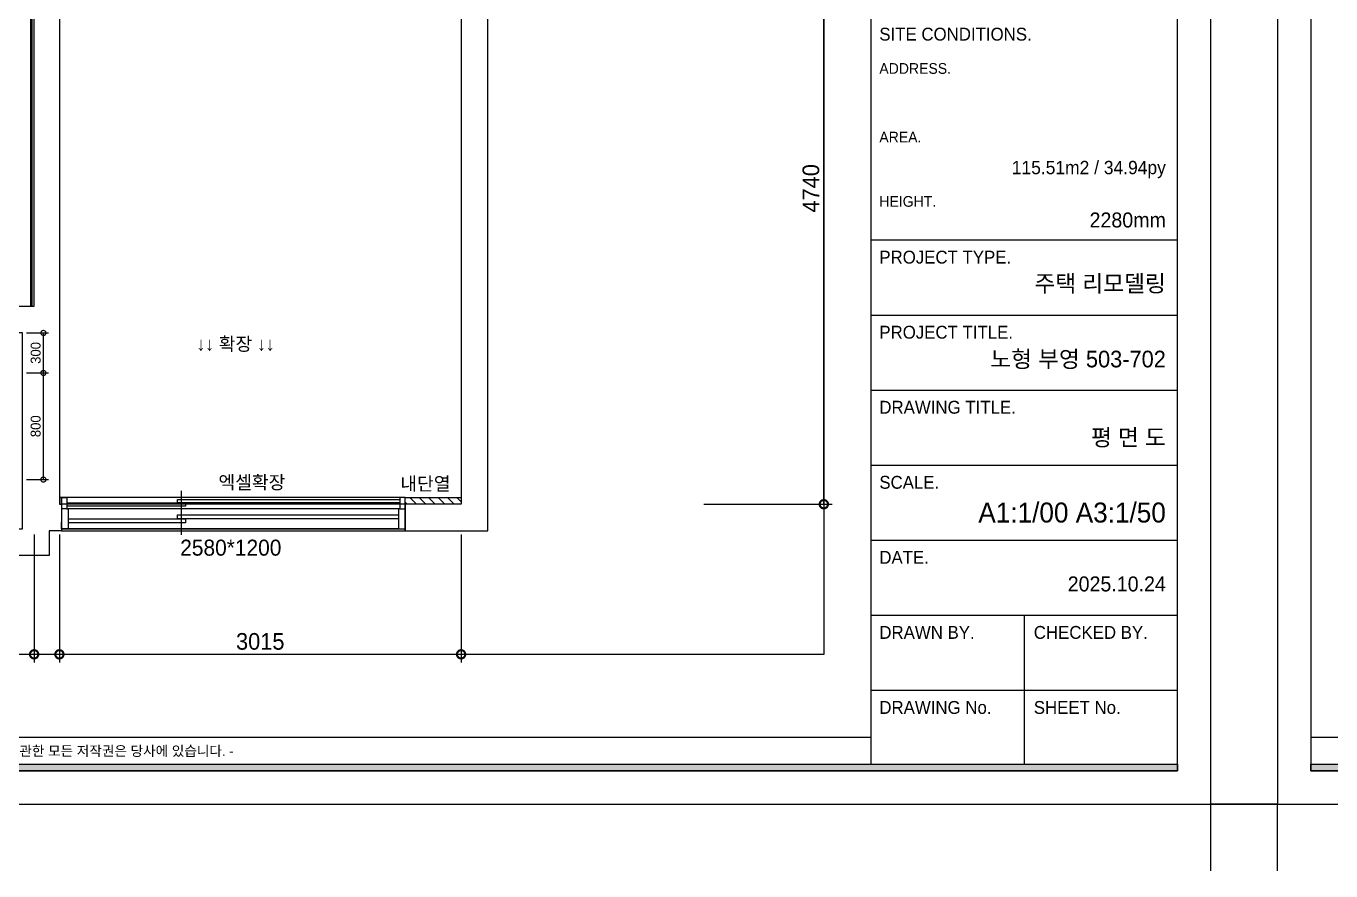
# Model space of a CAD drawing. Header units: inches. Extents: x 15866 to 103813, y -56635 to -28561.
# Drawn here: x 28474 to 38268, y -44411 to -38072 of the extents above; entities that cross this region are included whole.
import ezdxf
from ezdxf.enums import TextEntityAlignment as Align

# ---------------------------------------------------------------- set-up
doc = ezdxf.new("R2010")
doc.units = ezdxf.units.IN
doc.header["$LTSCALE"] = 50
doc.header["$MEASUREMENT"] = 0
doc.linetypes.add('HID', pattern=[2.5, 1.5, -1])
for name, color, linetype in [('04-WIN', 4, 'Continuous'), ('07-DIM WAL', 5, 'Continuous'), ('2-con', 2, 'Continuous'), ('3.기호.계단선', 30, 'Continuous'), ('F-SYM', 7, 'Continuous'), ('FORM(YOURNAME)-11', 1, 'Continuous')]:
    doc.layers.add(name, color=color, linetype=linetype)
doc.styles.add('YOURNAME', font='HY울릉도M.TTF')
doc.styles.add('스타일1', font='HY울릉도M.TTF')
doc.styles.add('코레일둥고', font='Korail_Round_Gothic_Medium.ttf')
doc.dimstyles.new('30', dxfattribs={"dimscale": 30, "dimtxt": 2.5, "dimasz": 2.5, "dimexe": 1.25, "dimexo": 2, "dimtad": 1, "dimdec": 0, "dimtxsty": '스타일1', "dimblk": 'DOTSMALL', "dimcen": 2.5, "dimclrd": 1, "dimclre": 1, "dimclrt": 7, "dimadec": 0, "dimazin": 0, "dimtfac": 1, "dimtdec": 0, "dimtix": 1, "dimtmove": 0, "dimatfit": 3, "dimldrblk": 'DOTSMALL', "dimfxl": 1.25, "dimarcsym": 0})
doc.dimstyles.new('50', dxfattribs={"dimscale": 50, "dimtxt": 2.5, "dimasz": 2.5, "dimexe": 1.25, "dimexo": 2, "dimtad": 1, "dimdec": 0, "dimtxsty": '스타일1', "dimblk": 'DOTSMALL', "dimcen": 2.5, "dimclrd": 1, "dimclre": 1, "dimclrt": 2, "dimadec": 0, "dimazin": 0, "dimtfac": 1, "dimtdec": 0, "dimtix": 1, "dimtmove": 0, "dimatfit": 3, "dimldrblk": 'DOTSMALL', "dimfxl": 1.25, "dimarcsym": 0})

# ---------------------------------------------------------------- blocks, each defined once
blk = doc.blocks.new('FORM-PLAN')
at = {"layer": 'FORM(YOURNAME)-11'}
h = blk.add_hatch(color=256, dxfattribs=at)
h.dxf.hatch_style = 1
h.paths.add_polyline_path([(-71444, 55115), (10556, 55115), (10556, 54915), (-71444, 54915)])
h.paths.add_polyline_path([(-71444, -2085), (10556, -2085), (10556, -2285), (-71444, -2285)])
at = {"layer": 'Defpoints', "color": 158}
for p, q in [((1346, 54915), (1346, -2085)), ((1346, -1285), (-71444, -1285))]:
    blk.add_line(p, q, dxfattribs=at)
for points in [[(-71444, -2285), (10556, -2285), (10556, 55115), (-71444, 55115)], [(-69444, 53115), (-64, 53115), (-64, 1215), (-69444, 1215)]]:
    blk.add_lwpolyline(points, close=True, dxfattribs=at)
at = {"layer": 'Defpoints', "color": 1}
for points in [[(-72444, -5285), (-72444, -3285), (-74444, -3285)], [(11556, -5285), (11556, -3285), (13556, -3285)]]:
    blk.add_lwpolyline(points, dxfattribs=at)
at = {"layer": 'FORM(YOURNAME)-11', "color": 14}
for p, q in [((1346, 13651), (10556, 13651)), ((1346, 11398), (10556, 11398)), ((1346, 9146), (10556, 9146)), ((1346, 6893), (10556, 6893)), ((1346, 4641), (10556, 4641)), ((1346, 2388), (10556, 2388)), ((5951, 2388), (5951, -2085)), ((1346, 136), (10556, 136))]:
    blk.add_line(p, q, dxfattribs=at)
at = {"layer": 'FORM(YOURNAME)-11', "color": 250}
blk.add_lwpolyline([(-72444, -3285), (11556, -3285), (11556, 56115), (-72444, 56115)], close=True, dxfattribs=at)
at = {"layer": 'FORM(YOURNAME)-11'}
blk.add_lwpolyline([(-71444, -2085), (10556, -2085), (10556, -2285), (-71444, -2285)], close=True, dxfattribs=at)
at = {"layer": 'FORM(YOURNAME)-11', "color": 14, "style": 'YOURNAME'}
for s, height, p in [('SITE CONDITIONS.', 386.14, (1603, 19829)), ('PROJECT TYPE.', 386.14, (1603, 13136)), ('PROJECT TITLE.', 386.14, (1603, 10883)), ('DRAWING TITLE.', 386.14, (1603, 8631)), ('SCALE.', 386.1, (1603, 6378)), ('DATE.', 386.1, (1603, 4126)), ('DRAWN BY.', 386.1, (1603, 1873)), ('CHECKED BY.', 386.14, (6240, 1873)), ('DRAWING No.', 386.14, (1603, -379)), ('SHEET No.', 386.1, (6240, -379))]:
    blk.add_text(s, height=height, dxfattribs=at).set_placement(p, align=Align.MIDDLE_LEFT)
at = {"layer": 'FORM(YOURNAME)-11', "color": 251, "style": 'YOURNAME'}
for s, p in [('ADDRESS.', (1603, 18799)), ('AREA.', (1603, 16740)), ('HEIGHT.', (1603, 14809))]:
    blk.add_text(s, height=321.8, dxfattribs=at).set_placement(p, align=Align.MIDDLE_LEFT)
at = {"layer": 'FORM(YOURNAME)-11', "color": 1, "style": 'YOURNAME'}
blk.add_text("- 본 도서는 어떠한 경우에도 무단으로 도용할 수 없으며 도용시 '지적재산권' 보호에 관한 법률에 의거, 법적 분쟁이 발생합니다.  또한 본 도서에 관한 모든 저작권은 당사에 있습니다. -", height=300, dxfattribs=at).set_placement((-32990, -1685), align=Align.MIDDLE_CENTER)
at = {"layer": 'FORM(YOURNAME)-11', "color": 3, "style": 'YOURNAME'}
for tag, height, p in [('1', 450, (9905, 18188)), ('2', 450, (9905, 17544)), ('3', 450, (9905, 16257)), ('4', 450, (9905, 14326)), ('5', 515, (9905, 12009)), ('6', 515, (9905, 9757)), ('7', 515, (9905, 7504)), ('8', 515, (9905, 5252)), ('9', 515, (9905, 2999)), ('10', 515, (5655, 811)), ('11', 515, (9905, 747)), ('12', 515, (5655, -1441)), ('13', 515, (9905, -1441))]:
    blk.add_attdef(tag, text='', height=height, dxfattribs=at).set_placement(p, align=Align.MIDDLE_RIGHT)
blk = doc.blocks.new('vudausewh')
at = {"layer": '04-WIN'}
blk.add_lwpolyline([(28739, -41859.6), (31319, -41859.6), (31319, -41659.6), (28739, -41659.6)], close=True, dxfattribs=at)
at = {"layer": '2-con'}
for points in [[(29654, -36719.6), (29654, -36919.6), (31739, -36919.6), (31739, -41659.6), (31319, -41659.6), (31319, -41859.6), (31939, -41859.6), (31939, -34384.6), (30104, -34384.6), (30104, -33757.6), (29484, -33757.6), (29484, -33957.6), (29904, -33957.6), (29904, -35954.6), (30104, -35954.6), (30104, -34554.6), (31704, -34554.6), (31704, -36719.6), (29654, -36719.6)], [(28724, -36719.6), (28724, -41659.6), (28739, -41659.6), (28739, -41859.6), (28646, -41859.6), (28646, -42044.6), (27726, -42044.6), (27726, -41844.6), (28446, -41844.6), (28446, -40374.6), (27816, -40374.6), (27816, -40174.6), (28534, -40174.6), (28534, -36719.6), (28724, -36719.6)]]:
    blk.add_lwpolyline(points, dxfattribs=at)
at = {"layer": '04-WIN', "style": '코레일둥고'}
blk.add_text('2580*1200', height=120, dxfattribs=at).set_placement((29630.6, -42045.7))
blk = doc.blocks.new('_DOTSMALL')
at = {"color": 0, "linetype": 'ByBlock', "const_width": 0.5}
blk.add_lwpolyline([(-0.0625, 0, 1), (0.0625, 0, 1)], format="xyb", close=True, dxfattribs=at)
blk = doc.blocks.new('*D59')
at = {"layer": '07-DIM WAL', "color": 1, "lineweight": -2, "transparency": 16777216}
for p, q in [((28534, -41886.1), (28534, -42848.6)), ((23916, -42162.1), (23916, -42848.6)), ((23916, -42786.1), (28534, -42786.1))]:
    blk.add_line(p, q, dxfattribs=at)
at = {"layer": 'Defpoints', "color": 0, "transparency": 16777216}
for p in [(28534, -41786.1), (23916, -42062.1), (28534, -42786.1)]:
    blk.add_point(p, dxfattribs=at)
at = {"layer": '07-DIM WAL', "color": 1, "lineweight": -2, "transparency": 16777216, "xscale": 125, "yscale": 125, "zscale": 125, "rotation": 180}
blk.add_blockref('_DOTSMALL', (23916, -42786.1), dxfattribs=at)
at = {"layer": '07-DIM WAL', "color": 1, "lineweight": -2, "transparency": 16777216, "xscale": 125, "yscale": 125, "zscale": 125}
blk.add_blockref('_DOTSMALL', (28534, -42786.1), dxfattribs=at)
at = {"layer": '07-DIM WAL', "color": 2, "transparency": 16777216, "insert": (26225, -42689.6), "char_height": 125, "attachment_point": 5, "style": '스타일1'}
blk.add_mtext('4618', dxfattribs=at)
blk = doc.blocks.new('*D60')
at = {"layer": '07-DIM WAL', "color": 1, "lineweight": -2, "transparency": 16777216}
for p, q in [((28724, -41886.1), (28724, -42848.6)), ((31739, -41886.1), (31739, -42848.6)), ((28724, -42786.1), (31739, -42786.1))]:
    blk.add_line(p, q, dxfattribs=at)
at = {"layer": 'Defpoints', "color": 0, "transparency": 16777216}
for p in [(28724, -41786.1), (31739, -41786.1), (31739, -42786.1)]:
    blk.add_point(p, dxfattribs=at)
at = {"layer": '07-DIM WAL', "color": 1, "lineweight": -2, "transparency": 16777216, "xscale": 125, "yscale": 125, "zscale": 125, "rotation": 180}
blk.add_blockref('_DOTSMALL', (28724, -42786.1), dxfattribs=at)
at = {"layer": '07-DIM WAL', "color": 1, "lineweight": -2, "transparency": 16777216, "xscale": 125, "yscale": 125, "zscale": 125}
blk.add_blockref('_DOTSMALL', (31739, -42786.1), dxfattribs=at)
at = {"layer": '07-DIM WAL', "color": 2, "transparency": 16777216, "insert": (30231.5, -42689.8), "char_height": 125, "attachment_point": 5, "style": '스타일1'}
blk.add_mtext('3015', dxfattribs=at)
blk = doc.blocks.new('*D61')
at = {"layer": '07-DIM WAL', "color": 1, "lineweight": -2, "transparency": 16777216}
for p, q in [((33561.5, -36919.6), (34524, -36919.6)), ((34461.5, -41659.6), (34461.5, -36919.6)), ((33561.5, -41659.6), (34524, -41659.6))]:
    blk.add_line(p, q, dxfattribs=at)
at = {"layer": 'Defpoints', "color": 0, "transparency": 16777216}
for p in [(33461.5, -36919.6), (34461.5, -36919.6), (33461.5, -41659.6)]:
    blk.add_point(p, dxfattribs=at)
at = {"layer": '07-DIM WAL', "color": 1, "lineweight": -2, "transparency": 16777216, "xscale": 125, "yscale": 125, "zscale": 125}
for p, rotation in [((34461.5, -36919.6), 90), ((34461.5, -41659.6), 270)]:
    blk.add_blockref('_DOTSMALL', p, dxfattribs=dict(at, rotation=rotation))
at = {"layer": '07-DIM WAL', "color": 2, "transparency": 16777216, "insert": (34365.2, -39289.6), "char_height": 125, "attachment_point": 5, "rotation": 90, "style": '스타일1'}
blk.add_mtext('4740', dxfattribs=at)
blk = doc.blocks.new('*D218')
at = {"layer": '07-DIM WAL', "color": 1, "lineweight": -2, "transparency": 16777216}
for p, q in [((28476, -40674.6), (28641.3, -40674.6)), ((28603.8, -41474.6), (28603.8, -40674.6)), ((28476, -41474.6), (28641.3, -41474.6))]:
    blk.add_line(p, q, dxfattribs=at)
at = {"layer": 'Defpoints', "color": 0, "transparency": 16777216}
for p in [(28416, -40674.6), (28603.8, -40674.6), (28416, -41474.6)]:
    blk.add_point(p, dxfattribs=at)
at = {"layer": '07-DIM WAL', "color": 1, "lineweight": -2, "transparency": 16777216, "xscale": 75, "yscale": 75, "zscale": 75}
for p, rotation in [((28603.8, -40674.6), 90), ((28603.8, -41474.6), 270)]:
    blk.add_blockref('_DOTSMALL', p, dxfattribs=dict(at, rotation=rotation))
at = {"layer": '07-DIM WAL', "color": 7, "transparency": 16777216, "insert": (28546, -41074.6), "char_height": 75, "attachment_point": 5, "rotation": 90, "style": '스타일1'}
blk.add_mtext('800', dxfattribs=at)
blk = doc.blocks.new('*D219')
at = {"layer": '07-DIM WAL', "color": 1, "lineweight": -2, "transparency": 16777216}
for p, q in [((28476, -40374.6), (28641.3, -40374.6)), ((28603.8, -40674.6), (28603.8, -40374.6)), ((28476, -40674.6), (28641.3, -40674.6))]:
    blk.add_line(p, q, dxfattribs=at)
at = {"layer": 'Defpoints', "color": 0, "transparency": 16777216}
for p in [(28416, -40374.6), (28603.8, -40374.6), (28416, -40674.6)]:
    blk.add_point(p, dxfattribs=at)
at = {"layer": '07-DIM WAL', "color": 1, "lineweight": -2, "transparency": 16777216, "xscale": 75, "yscale": 75, "zscale": 75}
for p, rotation in [((28603.8, -40374.6), 90), ((28603.8, -40674.6), 270)]:
    blk.add_blockref('_DOTSMALL', p, dxfattribs=dict(at, rotation=rotation))
at = {"layer": '07-DIM WAL', "color": 7, "transparency": 16777216, "insert": (28546, -40524.6), "char_height": 75, "attachment_point": 5, "rotation": 90, "style": '스타일1'}
blk.add_mtext('300', dxfattribs=at)

msp = doc.modelspace()

# ---------------------------------------------------------------- hatches: boundary and pattern name
at = {"layer": '3.기호.계단선'}
h = msp.add_hatch(dxfattribs=at)
h.set_pattern_fill('_USER', color=256, scale=50, angle=135, pattern_type=0)
h.set_pattern_definition([(135, (664.73, -61266.545), (-35.35534, -35.35534), [])])
h.paths.add_polyline_path([(31739, -41659.6), (31319, -41659.6), (31319, -41609.6), (31739, -41609.6)])

# ---------------------------------------------------------------- linework, layer by layer
at = {"layer": '04-WIN'}
for p, q in [((31279, -41609.6), (28779, -41609.6)), ((29639.6, -41889.6), (29639.6, -41559.6)), ((28779, -41694.6), (28739, -41694.6)), ((31269, -41694.6), (28789, -41694.6)), ((31279, -41694.6), (31319, -41694.6)), ((28798, -41844.6), (28789, -41844.6)), ((31269, -41844.6), (28789, -41844.6)), ((31260, -41844.6), (31269, -41844.6))]:
    msp.add_line(p, q, dxfattribs=at)
for points in [[(28739, -41609.6), (28779, -41609.6), (28779, -41694.6), (28789, -41694.6), (28789, -41844.6), (28739, -41844.6), (28739, -41794.6)], [(31319, -41609.6), (31279, -41609.6), (31279, -41694.6), (31269, -41694.6), (31269, -41844.6), (31319, -41844.6), (31319, -41794.6)], [(28779, -41649.6), (29669.6, -41649.6), (29669.6, -41674.6), (28779, -41674.6)], [(31279, -41649.6), (29609.6, -41649.6), (29609.6, -41624.6), (31279, -41624.6)], [(28789, -41769.6), (29669.6, -41769.6), (29669.6, -41799.6), (28789, -41799.6)], [(31269, -41769.6), (29609.6, -41769.6), (29609.6, -41739.6), (31269, -41739.6)]]:
    msp.add_lwpolyline(points, dxfattribs=at)
msp.add_lwpolyline([(28739, -41844.6), (31319, -41844.6), (31319, -41609.6), (28739, -41609.6)], close=True, dxfattribs=at)
at = {"layer": '3.기호.계단선', "color": 140, "linetype": 'HID', "const_width": 20}
msp.add_lwpolyline([(28514, -36719.6), (28514, -40174.6)], dxfattribs=at)
at = {"layer": '3.기호.계단선'}
msp.add_lwpolyline([(28739, -41609.6), (28724, -41609.6), (28724, -41659.6), (28739, -41659.6)], close=True, dxfattribs=at)
msp.add_lwpolyline([(31739, -41659.6), (31319, -41659.6), (31319, -41609.6), (31739, -41609.6), (31739, -41659.6)], dxfattribs=at)

# ---------------------------------------------------------------- block references
msp.add_blockref('vudausewh', (0, 0))
at = {"layer": '07-DIM WAL'}
ref = msp.add_blockref('FORM-PLAN', (34477.5, -43089.9), dxfattribs=dict(at, xscale=0.2500000000000001, yscale=0.2500000000000001, zscale=0.2500000000000001))
ref.add_attrib('4', '2280mm', dxfattribs={"layer": 'FORM(YOURNAME)-11', "color": 3, "height": 112.5, "style": 'YOURNAME'}).set_placement((37028.8, -39527), align=Align.MIDDLE_RIGHT)
ref.add_attrib('3', '115.51m2 / 34.94py', dxfattribs={"layer": 'FORM(YOURNAME)-11', "color": 3, "height": 100, "style": 'YOURNAME'}).set_placement((37028.8, -39133.4), align=Align.MIDDLE_RIGHT)
ref.add_attrib('5', '주택 리모델링', dxfattribs={"layer": 'FORM(YOURNAME)-11', "color": 3, "height": 125, "style": 'YOURNAME'}).set_placement((37028.8, -40003.1), align=Align.MIDDLE_RIGHT)
ref.add_attrib('6', '노형 부영 503-702', dxfattribs={"layer": 'FORM(YOURNAME)-11', "color": 3, "height": 125, "style": 'YOURNAME'}).set_placement((37028.8, -40570.4), align=Align.MIDDLE_RIGHT)
ref.add_attrib('7', '평 면 도', dxfattribs={"layer": 'FORM(YOURNAME)-11', "color": 3, "height": 125, "style": 'YOURNAME'}).set_placement((37028.8, -41158.3), align=Align.MIDDLE_RIGHT)
ref.add_attrib('8', 'A1:1/00 A3:1/50', dxfattribs={"layer": 'FORM(YOURNAME)-11', "color": 3, "height": 150, "style": 'YOURNAME'}).set_placement((37028.8, -41722.1), align=Align.MIDDLE_RIGHT)
ref.add_attrib('9', '2025.10.24', dxfattribs={"layer": 'FORM(YOURNAME)-11', "color": 3, "height": 112.5, "style": 'YOURNAME'}).set_placement((37028.8, -42257.8), align=Align.MIDDLE_RIGHT)
at = {"layer": 'F-SYM', "xscale": 0.2500000000000001, "yscale": 0.2500000000000001, "zscale": 0.2500000000000001}
msp.add_blockref('FORM-PLAN', (55977.5, -43089.9), dxfattribs=at)

# ---------------------------------------------------------------- texts
at = {"layer": '3.기호.계단선', "style": '코레일둥고'}
for s, p in [('↓↓ 확장 ↓↓', (29753, -40506.9)), ('엑셀확장', (29917.8, -41545.6)), ('내단열', (31282.8, -41556))]:
    msp.add_text(s, height=100, dxfattribs=at).set_placement(p)

# ---------------------------------------------------------------- dimensions: what is measured, and where the dimension line sits
at = {"layer": '07-DIM WAL'}
for base, p1, p2, angle, dimstyle, picture, middle in [((34461.5, -36919.6), (33461.5, -41659.6), (33461.5, -36919.6), 90, '50', '*D61', (34365.2, -39289.6)), ((28603.8, -40374.6), (28416, -40674.6), (28416, -40374.6), 270, '30', '*D219', (28546, -40524.6)), ((28603.8, -40674.6), (28416, -41474.6), (28416, -40674.6), 270, '30', '*D218', (28546, -41074.6)), ((28534, -42786.1), (23916, -42062.1), (28534, -41786.1), 180, '50', '*D59', (26225, -42689.6)), ((31739, -42786.1), (28724, -41786.1), (31739, -41786.1), 180, '50', '*D60', (30231.5, -42689.8))]:
    dim = msp.add_linear_dim(base=base, p1=p1, p2=p2, angle=angle, dimstyle=dimstyle, dxfattribs=at)
    dim.commit()
    dim.dimension.update_dxf_attribs({"geometry": picture, "text_midpoint": middle})

doc.saveas('drawing.dxf')
